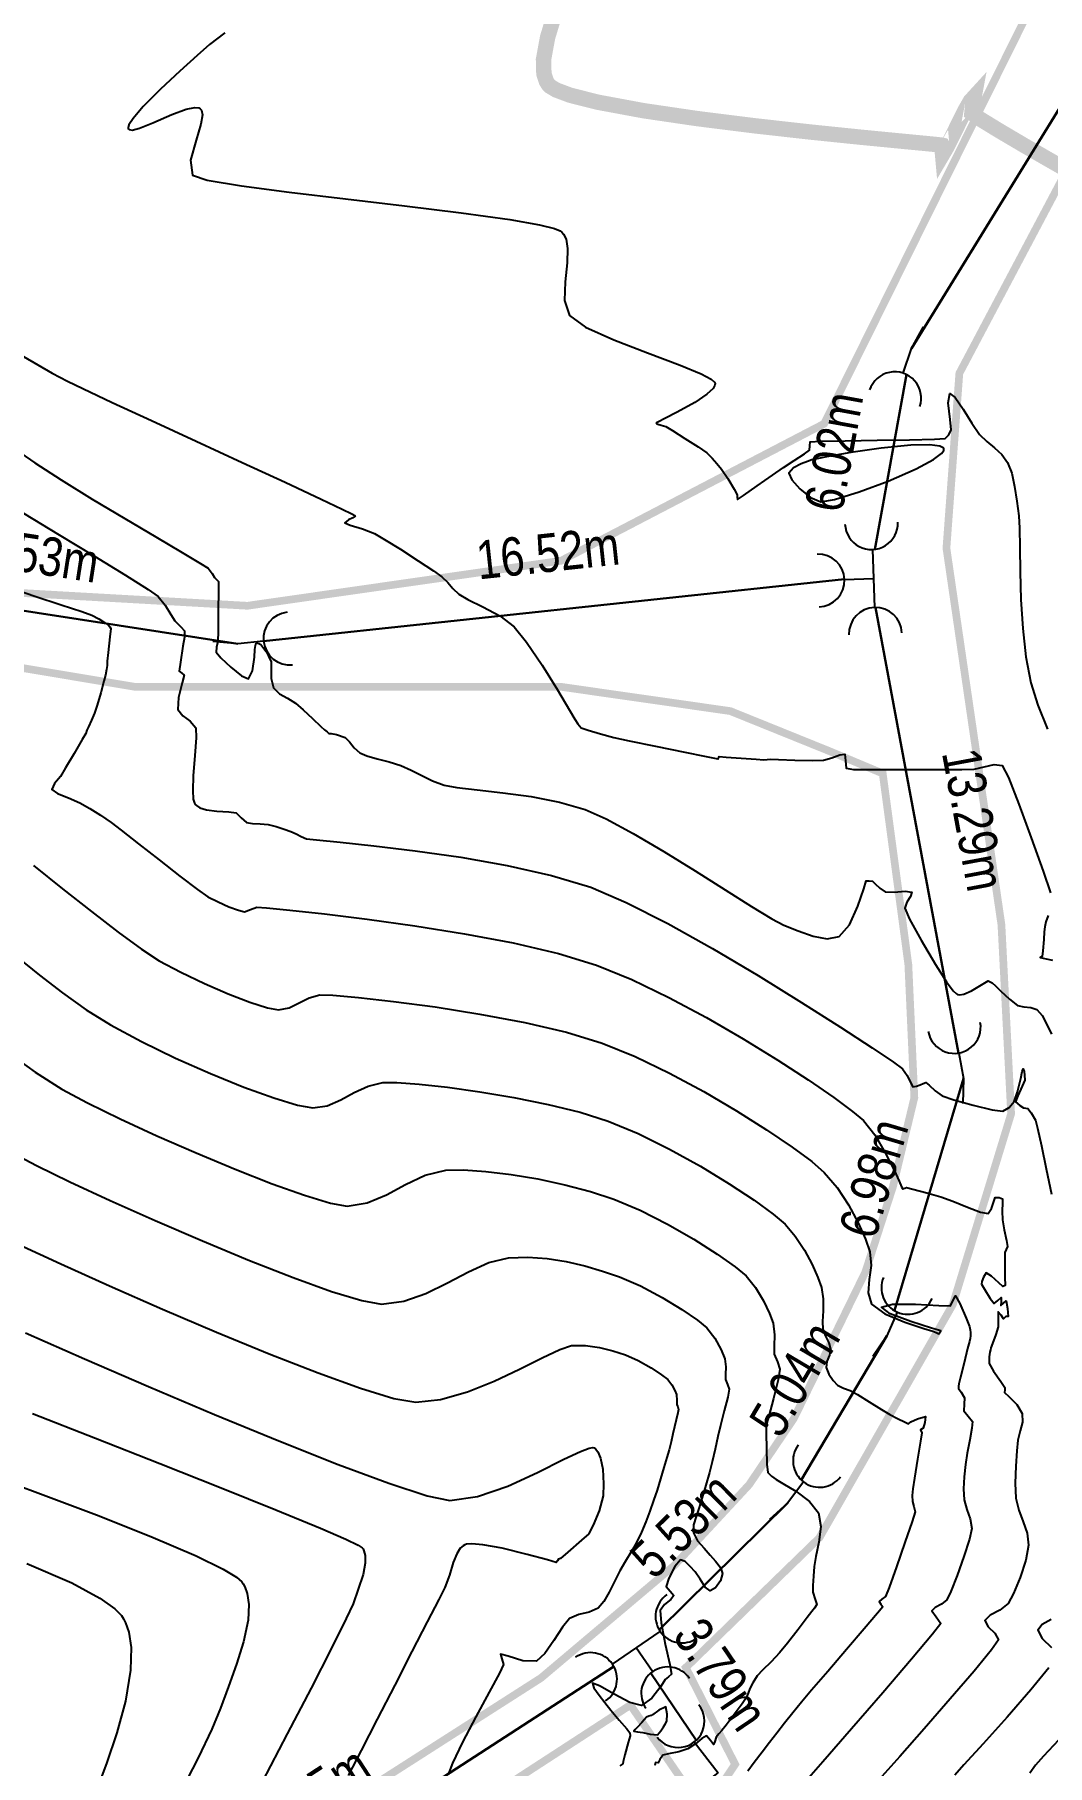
# Model space of a CAD drawing. Extents: x 360931 to 362237, y 7351473 to 7352200.
# Drawn here: x 361567.84 to 361594.16, y 7351881.89 to 7351926.91 of the extents above; entities that cross this region are included whole.
import ezdxf
from ezdxf.enums import TextEntityAlignment as Align

# ---------------------------------------------------------------- set-up
doc = ezdxf.new("R2010")
doc.units = 0
for name, color, linetype in [('A_Curvas Intermediarias', 37, 'Continuous'), ('A_Curvas Mestras', 32, 'Continuous'), ('PONTOS-Pontos - Água_U', 1, 'Continuous'), ('PS_IND_COMPRIMENTO', 7, 'Continuous')]:
    doc.layers.add(name, color=color, linetype=linetype)
doc.layers.add('TUBO_PE_80_NTS194_PN_12_5', color=5, linetype='Continuous', lineweight=30)
doc.styles.add('ROMANS', font='arial.ttf', dxfattribs={"height": 2})
picture_1 = doc.add_image_def('image1.tif', size_in_pixel=(23490, 20550))

# ---------------------------------------------------------------- blocks, each defined once
blk = doc.blocks.new('*U1188')
for p, q in [((-0.135, 0), (0, 0)), ((0, 0), (0.1276, -0.0248))]:
    blk.add_line(p, q)
blk.add_arc((-0.2725, -0.0002), 0.1375, 270.09061, 90.09061)
blk = doc.blocks.new('*U1189', base_point=(361544.508, 7351672.6662))
for p, q in [((361544.3817, 7351672.6065), (361544.6342, 7351672.7702)), ((361544.5898, 7351672.5621), (361544.508, 7351672.6883))]:
    blk.add_line(p, q)
for centre, start, end in [((361544.7496, 7351672.845), 122.96833, 302.96833), ((361544.2664, 7351672.5316), 302.96833, 122.96833), ((361544.6647, 7351672.4468), 32.96834, 212.96834)]:
    blk.add_arc(centre, 0.1375, start, end)
blk = doc.blocks.new('*U1190')
for p, q in [((-0.135, 0), (0, 0)), ((0, 0), (0.1276, -0.0248))]:
    blk.add_line(p, q)
blk.add_arc((-0.2725, -0.0002), 0.1375, 270.09061, 90.09061)
blk = doc.blocks.new('*U1196')
for p, q in [((-0.135, 0), (0, 0)), ((0, 0), (0.1276, -0.0248))]:
    blk.add_line(p, q)
blk.add_arc((-0.2725, -0.0002), 0.1375, 270.09061, 90.09061)
blk = doc.blocks.new('*U1197')
for p, q in [((-0.135, 0), (0, 0)), ((0, 0), (0.1276, -0.0248))]:
    blk.add_line(p, q)
blk.add_arc((-0.2725, -0.0002), 0.1375, 270.09061, 90.09061)
blk = doc.blocks.new('*U1198')
for p, q in [((-0.135, 0), (0, 0)), ((0, 0), (0.1276, -0.0248))]:
    blk.add_line(p, q)
blk.add_arc((-0.2725, -0.0002), 0.1375, 270.09061, 90.09061)
blk = doc.blocks.new('*U1199', base_point=(361544.508, 7351672.6662))
for p, q in [((361544.3817, 7351672.6065), (361544.6342, 7351672.7702)), ((361544.5898, 7351672.5621), (361544.508, 7351672.6883))]:
    blk.add_line(p, q)
for centre, start, end in [((361544.7496, 7351672.845), 122.96833, 302.96833), ((361544.2664, 7351672.5316), 302.96833, 122.96833), ((361544.6647, 7351672.4468), 32.96834, 212.96834)]:
    blk.add_arc(centre, 0.1375, start, end)
blk = doc.blocks.new('*U1217')
for p in [(-0.2024, 0), (0, -0.2024)]:
    blk.add_line(p, (0, 0))
blk.add_arc((-0.3399, 0.0002), 0.1375, 269.90938, 89.90938)

msp = doc.modelspace()

# ---------------------------------------------------------------- linework, layer by layer
at = {"color": 0, "const_width": 0.2}
for points in [[(361577.709, 7351954.589), (361527.581, 7351920.355), (361496.983, 7351899.459), (361503.288, 7351894.48), (361514.5, 7351899.13), (361521.374, 7351903.995), (361524.717, 7351905.75), (361528.154, 7351906.701), (361533.583, 7351907.137), (361539.314, 7351907.848), (361543.569, 7351909.566), (361549.436, 7351911.584), (361552.3, 7351912.648), (361557.787, 7351913.413), (361561.796, 7351913.632), (361564.797, 7351912.732), (361566.625, 7351912.432), (361573.367, 7351912.05), (361581.523, 7351913.222), (361588.362, 7351916.787), (361595.095, 7351930.373), (361600.39, 7351940.217), (361610.113, 7351948.095), (361621.972, 7351954.78)], [(361595.82, 7351849.817), (361590.759, 7351852.374), (361579.815, 7351860.393), (361580.555, 7351862.052), (361580.802, 7351867.724), (361580.835, 7351872.92), (361581.032, 7351875.006), (361583.519, 7351878.09), (361584.994, 7351880.335), (361586.047, 7351881.916), (361584.765, 7351884.431), (361588.234, 7351887.803), (361591.704, 7351893.871), (361593.221, 7351898.836), (361592.969, 7351903.754), (361591.539, 7351913.549), (361591.875, 7351918.097), (361596.46, 7351926.765)], [(361573.731, 7351879.508), (361581, 7351884.161), (361584.466, 7351887.088), (361586.411, 7351889.189), (361587.573, 7351890.91), (361589.431, 7351894.717), (361590.146, 7351896.93), (361590.705, 7351899.254), (361590.549, 7351902.718), (361589.883, 7351907.688), (361588.51, 7351908.264), (361585.921, 7351909.311), (361581.514, 7351909.943), (361574.573, 7351909.943), (361570.439, 7351909.943), (361565.34, 7351910.796), (361561.677, 7351912.172), (361559.281, 7351912.2), (361552.419, 7351911.125), (361547.158, 7351909.501), (361541.15, 7351906.854), (361535.889, 7351906.276), (361527.926, 7351904.976)], [(361583.302, 7351883.489), (361584.664, 7351881.507), (361583.004, 7351880.349), (361579.594, 7351875.729), (361579.536, 7351871.311), (361579.139, 7351866.51), (361578.24, 7351863.838), (361575.799, 7351859.668), (361572.793, 7351854.085), (361571.262, 7351852.051), (361569.164, 7351847.711), (361566.491, 7351841.721), (361563.595, 7351836.128), (361561.743, 7351829.974), (361561.309, 7351825.565), (361560.16, 7351820.935), (361553.761, 7351822.352), (361552.546, 7351820.979), (361550.127, 7351818.983), (361548.49, 7351818.005), (361547.241, 7351817.08), (361544.411, 7351815.531)], [(361583.356, 7351883.478), (361578.284, 7351880.18)]]:
    msp.add_lwpolyline(points, dxfattribs=at)
at = {"layer": 'A_Curvas Intermediarias', "flags": 128}
for points, elevation in [([(361572.785, 7351926.951), (361572.381, 7351926.648), (361572.061, 7351926.368), (361571.607, 7351925.957), (361571.111, 7351925.489), (361570.662, 7351925.034), (361570.398, 7351924.729), (361570.287, 7351924.558), (361570.264, 7351924.481), (361570.271, 7351924.455), (361570.293, 7351924.435), (361570.371, 7351924.425), (361570.561, 7351924.471), (361570.909, 7351924.611), (361571.406, 7351924.829), (361571.776, 7351924.967), (361571.997, 7351925.011), (361572.102, 7351924.999), (361572.139, 7351924.978), (361572.171, 7351924.938), (361572.197, 7351924.821), (361572.16, 7351924.574), (361572.036, 7351924.164), (361571.892, 7351923.64), (361571.938, 7351923.253), (361572.324, 7351923.124), (361573.21, 7351922.975), (361574.454, 7351922.811), (361575.915, 7351922.636), (361577.452, 7351922.456), (361578.924, 7351922.275), (361580.19, 7351922.098), (361580.96, 7351921.961), (361581.348, 7351921.864), (361581.5, 7351921.802), (361581.54, 7351921.772), (361581.585, 7351921.715), (361581.65, 7351921.583), (361581.693, 7351921.344), (361581.681, 7351920.974), (361581.625, 7351920.474), (361581.613, 7351919.995), (361581.742, 7351919.601), (361582.155, 7351919.301), (361582.89, 7351918.969), (361583.77, 7351918.631), (361584.62, 7351918.311), (361585.161, 7351918.086), (361585.425, 7351917.944), (361585.513, 7351917.864), (361585.527, 7351917.83), (361585.522, 7351917.79), (361585.472, 7351917.7), (361585.314, 7351917.551), (361584.996, 7351917.338), (361584.538, 7351917.085), (361584.217, 7351916.923), (361584.054, 7351916.839), (361584, 7351916.808), (361583.993, 7351916.8), (361583.999, 7351916.789), (361584.036, 7351916.771), (361584.127, 7351916.745), (361584.243, 7351916.71), (361584.415, 7351916.607), (361584.742, 7351916.404), (361585.085, 7351916.182), (361585.307, 7351916.025), (361585.449, 7351915.893), (361585.575, 7351915.755), (361585.696, 7351915.603), (361585.855, 7351915.363), (361586.022, 7351915.083), (361586.103, 7351914.939), (361586.103, 7351914.871), (361586.105, 7351914.811), (361586.262, 7351914.917), (361586.617, 7351915.166), (361587.016, 7351915.446), (361587.303, 7351915.646), (361587.579, 7351915.829), (361587.847, 7351916.003), (361587.979, 7351916.102), (361587.986, 7351916.213), (361587.997, 7351916.315), (361588.262, 7351916.328), (361588.905, 7351916.341), (361589.738, 7351916.356), (361590.575, 7351916.371), (361591.227, 7351916.386), (361591.506, 7351916.402), (361591.598, 7351916.5), (361591.659, 7351916.625), (361591.634, 7351916.894), (361591.588, 7351917.326), (361591.631, 7351917.574), (361591.77, 7351917.464), (361591.974, 7351917.161), (361592.2, 7351916.798), (361592.403, 7351916.508), (361592.593, 7351916.32), (361592.793, 7351916.155), (361592.98, 7351915.984), (361593.131, 7351915.778), (361593.237, 7351915.501), (361593.313, 7351915.155), (361593.37, 7351914.773), (361593.422, 7351914.389), (361593.441, 7351914.069), (361593.449, 7351913.568), (361593.456, 7351912.935), (361593.476, 7351912.217), (361593.521, 7351911.463), (361593.603, 7351910.722), (361593.734, 7351910.042), (361593.915, 7351909.464), (361594.168, 7351908.84)], 94), ([(361567.55, 7351918.533), (361567.917, 7351918.314), (361568.291, 7351918.105), (361568.687, 7351917.894), (361569.088, 7351917.699), (361569.853, 7351917.342), (361570.871, 7351916.871), (361572.032, 7351916.334), (361573.229, 7351915.781), (361574.35, 7351915.262), (361575.287, 7351914.824), (361575.83, 7351914.567), (361576.08, 7351914.444), (361576.159, 7351914.401), (361576.169, 7351914.393), (361576.163, 7351914.376), (361576.111, 7351914.339), (361575.992, 7351914.282), (361575.898, 7351914.211), (361576.043, 7351914.143), (361576.356, 7351914.049), (361576.669, 7351913.932), (361576.935, 7351913.778), (361577.35, 7351913.519), (361577.808, 7351913.223), (361578.201, 7351912.96), (361578.425, 7351912.801), (361578.576, 7351912.652), (361578.709, 7351912.496), (361578.862, 7351912.349), (361579.101, 7351912.215), (361579.491, 7351912.024), (361579.927, 7351911.785), (361580.304, 7351911.504), (361580.625, 7351911.107), (361581.027, 7351910.505), (361581.426, 7351909.861), (361581.739, 7351909.339), (361581.88, 7351909.102), (361581.955, 7351908.982), (361582.043, 7351908.879), (361582.223, 7351908.811), (361582.549, 7351908.717), (361582.89, 7351908.627), (361583.289, 7351908.539), (361583.976, 7351908.395), (361584.735, 7351908.239), (361585.249, 7351908.134), (361585.507, 7351908.082), (361585.593, 7351908.066), (361585.604, 7351908.064), (361585.609, 7351908.071), (361585.624, 7351908.104), (361585.635, 7351908.127), (361585.812, 7351908.116), (361586.201, 7351908.088), (361586.595, 7351908.06), (361586.79, 7351908.047), (361586.882, 7351908.054), (361586.974, 7351908.061), (361587.176, 7351908.053), (361587.599, 7351908.036), (361588.052, 7351908.024), (361588.346, 7351908.03), (361588.563, 7351908.092), (361588.769, 7351908.172), (361588.898, 7351908.187), (361588.915, 7351908.014), (361588.933, 7351907.827), (361589.124, 7351907.795), (361589.518, 7351907.788), (361590.001, 7351907.793), (361590.458, 7351907.795), (361590.931, 7351907.792), (361591.464, 7351907.791), (361591.943, 7351907.795), (361592.258, 7351907.804), (361592.523, 7351907.858), (361592.777, 7351907.922), (361592.986, 7351907.895), (361593.149, 7351907.586), (361593.423, 7351906.894), (361593.745, 7351906.015), (361594.052, 7351905.143), (361594.244, 7351904.582)], 93), ([(361567.228, 7351916.19), (361567.838, 7351915.766), (361568.526, 7351915.325), (361569.334, 7351914.827), (361570.18, 7351914.318), (361570.986, 7351913.841), (361571.669, 7351913.438), (361572.15, 7351913.153), (361572.348, 7351913.031), (361572.452, 7351912.89), (361572.516, 7351912.784), (361572.567, 7351912.734), (361572.613, 7351912.682), (361572.614, 7351912.441), (361572.61, 7351911.924), (361572.604, 7351911.394), (361572.598, 7351911.117), (361572.565, 7351910.974), (361572.556, 7351910.841), (361572.679, 7351910.697), (361572.935, 7351910.45), (361573.212, 7351910.225), (361573.397, 7351910.146), (361573.5, 7351910.359), (361573.549, 7351910.711), (361573.565, 7351910.915), (361573.582, 7351911.014), (361573.596, 7351911.09), (361573.662, 7351911.066), (361573.713, 7351911.047), (361573.773, 7351910.972), (361573.853, 7351910.862), (361573.919, 7351910.743), (361573.982, 7351910.592), (361573.986, 7351910.419), (361573.989, 7351910.156), (361574.05, 7351909.917), (361574.204, 7351909.763), (361574.411, 7351909.645), (361574.619, 7351909.513), (361574.816, 7351909.341), (361575.062, 7351909.114), (361575.276, 7351908.912), (361575.374, 7351908.819), (361575.437, 7351908.769), (361575.488, 7351908.728), (361575.543, 7351908.729), (361575.686, 7351908.702), (361575.91, 7351908.624), (361576.021, 7351908.512), (361576.143, 7351908.356), (361576.288, 7351908.222), (361576.471, 7351908.149), (361576.743, 7351908.073), (361577.055, 7351907.99), (361577.355, 7351907.894), (361577.628, 7351907.772), (361577.899, 7351907.633), (361578.18, 7351907.496), (361578.479, 7351907.382), (361578.81, 7351907.322), (361579.342, 7351907.261), (361580.009, 7351907.187), (361580.743, 7351907.086), (361581.477, 7351906.946), (361582.144, 7351906.754), (361582.697, 7351906.505), (361583.399, 7351906.123), (361584.189, 7351905.656), (361585.006, 7351905.152), (361585.788, 7351904.661), (361586.474, 7351904.23), (361587.002, 7351903.908), (361587.313, 7351903.744), (361587.689, 7351903.594), (361588.075, 7351903.457), (361588.439, 7351903.389), (361588.753, 7351903.445), (361589.016, 7351903.747), (361589.236, 7351904.235), (361589.39, 7351904.69), (361589.456, 7351904.896), (361589.535, 7351904.898), (361589.617, 7351904.885), (361589.684, 7351904.821), (361589.808, 7351904.702), (361589.95, 7351904.611), (361590.177, 7351904.603), (361590.466, 7351904.627), (361590.636, 7351904.602), (361590.609, 7351904.492), (361590.51, 7351904.34), (361590.458, 7351904.185), (361590.583, 7351903.902), (361590.88, 7351903.351), (361591.252, 7351902.715), (361591.537, 7351902.271), (361591.711, 7351902.038), (361591.797, 7351901.952), (361591.828, 7351901.935), (361591.876, 7351901.927), (361591.992, 7351901.946), (361592.192, 7351902.034), (361592.449, 7351902.19), (361592.628, 7351902.298), (361592.724, 7351902.242), (361592.816, 7351902.164), (361592.948, 7351902.034), (361593.177, 7351901.815), (361593.384, 7351901.655), (361593.555, 7351901.614), (361593.733, 7351901.602), (361593.89, 7351901.55), (361594.024, 7351901.393), (361594.151, 7351901.158), (361594.27, 7351900.907)], 92), ([(361588.09, 7351915.859), (361588.039, 7351915.843), (361587.93, 7351915.807), (361587.762, 7351915.743), (361587.566, 7351915.642), (361587.446, 7351915.498), (361587.522, 7351915.325), (361587.73, 7351915.088), (361588.003, 7351914.87), (361588.273, 7351914.752), (361588.63, 7351914.812), (361589.267, 7351915.011), (361590.027, 7351915.295), (361590.753, 7351915.611), (361591.203, 7351915.852), (361591.412, 7351916.008), (361591.471, 7351916.093), (361591.472, 7351916.129), (361591.454, 7351916.159), (361591.364, 7351916.204), (361591.112, 7351916.236), (361590.613, 7351916.224), (361589.842, 7351916.147), (361589.057, 7351916.036), (361588.42, 7351915.928), (361588.09, 7351915.859)], 94), ([(361567.546, 7351914.455), (361568.472, 7351913.897), (361569.39, 7351913.339), (361570.196, 7351912.843), (361570.785, 7351912.472), (361571.052, 7351912.289), (361571.232, 7351912.067), (361571.379, 7351911.825), (361571.484, 7351911.658), (361571.634, 7351911.499), (361571.732, 7351911.396), (361571.735, 7351911.316), (361571.73, 7351911.233), (361571.693, 7351910.996), (361571.627, 7351910.58), (361571.596, 7351910.346), (361571.659, 7351910.295), (361571.721, 7351910.243), (361571.669, 7351910.046), (361571.576, 7351909.666), (361571.56, 7351909.35), (361571.691, 7351909.184), (361571.883, 7351909.045), (361572.027, 7351908.877), (361572.038, 7351908.614), (361572.002, 7351908.155), (361571.958, 7351907.628), (361571.945, 7351907.243), (361571.961, 7351907.02), (361571.989, 7351906.918), (361572.01, 7351906.884), (361572.042, 7351906.851), (361572.128, 7351906.798), (361572.3, 7351906.744), (361572.569, 7351906.706), (361572.885, 7351906.686), (361573.072, 7351906.66), (361573.208, 7351906.536), (361573.345, 7351906.417), (361573.498, 7351906.388), (361573.7, 7351906.38), (361573.909, 7351906.358), (361574.116, 7351906.306), (361574.325, 7351906.239), (361574.499, 7351906.176), (361574.636, 7351906.114), (361574.765, 7351906.048), (361574.903, 7351905.992), (361575.163, 7351905.962), (361575.775, 7351905.901), (361576.658, 7351905.808), (361577.731, 7351905.678), (361578.913, 7351905.509), (361580.121, 7351905.296), (361581.275, 7351905.037), (361582.294, 7351904.727), (361583.217, 7351904.334), (361584.295, 7351903.786), (361585.461, 7351903.135), (361586.644, 7351902.434), (361587.775, 7351901.735), (361588.786, 7351901.091), (361589.606, 7351900.553), (361590.166, 7351900.175), (361590.397, 7351900.008), (361590.519, 7351899.83), (361590.613, 7351899.635), (361590.667, 7351899.537), (361590.762, 7351899.556), (361590.855, 7351899.59), (361590.933, 7351899.626), (361591.008, 7351899.652), (361591.09, 7351899.58), (361591.25, 7351899.433), (361591.428, 7351899.306), (361591.728, 7351899.203), (361592.234, 7351899.061), (361592.73, 7351898.941), (361593.003, 7351898.901), (361593.168, 7351898.999), (361593.297, 7351899.159), (361593.384, 7351899.408), (361593.471, 7351899.755), (361593.512, 7351899.933), (361593.538, 7351900.004), (361593.558, 7351899.935), (361593.571, 7351899.84), (361593.578, 7351899.709), (361593.509, 7351899.553), (361593.392, 7351899.307), (361593.338, 7351899.149), (361593.443, 7351899.05), (361593.546, 7351898.99), (361593.602, 7351898.983), (361593.656, 7351898.974), (361593.742, 7351898.865), (361593.856, 7351898.673), (361593.91, 7351898.461), (361594.009, 7351898.006), (361594.135, 7351897.403), (361594.27, 7351896.747)], 91), ([(361567.805, 7351905.297), (361568.562, 7351904.691), (361569.311, 7351904.098), (361570.008, 7351903.56), (361570.611, 7351903.118), (361571.077, 7351902.814), (361571.636, 7351902.516), (361572.252, 7351902.224), (361572.87, 7351901.959), (361573.435, 7351901.743), (361573.889, 7351901.596), (361574.179, 7351901.54), (361574.451, 7351901.593), (361574.711, 7351901.719), (361574.972, 7351901.853), (361575.251, 7351901.93), (361575.589, 7351901.919), (361576.255, 7351901.861), (361577.168, 7351901.758), (361578.246, 7351901.614), (361579.41, 7351901.43), (361580.576, 7351901.211), (361581.665, 7351900.958), (361582.594, 7351900.673), (361583.448, 7351900.324), (361584.34, 7351899.894), (361585.231, 7351899.413), (361586.085, 7351898.912), (361586.863, 7351898.421), (361587.527, 7351897.971), (361588.04, 7351897.592), (361588.363, 7351897.313), (361588.696, 7351896.918), (361588.993, 7351896.464), (361589.243, 7351896), (361589.433, 7351895.577), (361589.55, 7351895.245), (361589.579, 7351894.89), (361589.534, 7351894.524), (361589.509, 7351894.179), (361589.594, 7351893.887), (361589.934, 7351893.636), (361590.462, 7351893.413), (361590.953, 7351893.251), (361591.182, 7351893.183), (361591.273, 7351893.144), (361591.346, 7351893.116), (361591.396, 7351893.187), (361591.149, 7351893.261), (361590.611, 7351893.431), (361590.08, 7351893.636), (361589.853, 7351893.81), (361590.138, 7351893.887), (361590.735, 7351893.881), (361591.338, 7351893.847), (361591.641, 7351893.844), (361591.715, 7351893.99), (361591.774, 7351894.103), (361591.887, 7351893.9), (361592.052, 7351893.52), (361592.141, 7351893.301), (361592.156, 7351893.217), (361592.166, 7351893.145), (361592.165, 7351893.056), (361592.152, 7351892.99), (361592.136, 7351892.915), (361592.091, 7351892.735), (361591.996, 7351892.36), (361591.901, 7351891.986), (361591.858, 7351891.81), (361591.851, 7351891.751), (361591.849, 7351891.692), (361591.924, 7351891.596), (361592.013, 7351891.447), (361591.996, 7351891.286), (361591.988, 7351891.106), (361592.102, 7351890.972), (361592.213, 7351890.835), (361592.202, 7351890.66), (361592.146, 7351890.356), (361592.079, 7351890.011), (361592.033, 7351889.715), (361592.003, 7351889.392), (361591.987, 7351889.082), (361591.999, 7351888.796), (361592.066, 7351888.542), (361592.158, 7351888.301), (361592.198, 7351888.052), (361592.136, 7351887.77), (361591.994, 7351887.321), (361591.817, 7351886.826), (361591.653, 7351886.408), (361591.549, 7351886.189), (361591.41, 7351886.079), (361591.249, 7351885.993), (361591.163, 7351885.904), (361591.273, 7351885.747), (361591.39, 7351885.581), (361591.177, 7351885.299), (361590.631, 7351884.647), (361589.886, 7351883.775), (361589.074, 7351882.836), (361588.329, 7351881.977), (361587.784, 7351881.352)], 89), ([(361594.188, 7351903.991), (361594.121, 7351903.83), (361594.097, 7351903.7), (361594.084, 7351903.567), (361594.067, 7351903.368), (361594.044, 7351903.076), (361594.031, 7351902.925), (361593.979, 7351902.899), (361594.133, 7351902.869), (361594.297, 7351902.833)], 93), ([(361567.378, 7351902.919), (361567.963, 7351902.44), (361568.56, 7351901.978), (361569.174, 7351901.544), (361569.812, 7351901.147), (361570.616, 7351900.714), (361571.501, 7351900.285), (361572.408, 7351899.882), (361573.278, 7351899.529), (361574.051, 7351899.247), (361574.668, 7351899.059), (361575.07, 7351898.988), (361575.441, 7351899.046), (361575.796, 7351899.198), (361576.146, 7351899.387), (361576.505, 7351899.556), (361576.887, 7351899.649), (361577.256, 7351899.649), (361577.835, 7351899.607), (361578.569, 7351899.525), (361579.407, 7351899.408), (361580.296, 7351899.259), (361581.184, 7351899.08), (361582.017, 7351898.874), (361582.744, 7351898.646), (361583.526, 7351898.322), (361584.341, 7351897.918), (361585.145, 7351897.47), (361585.893, 7351897.015), (361586.539, 7351896.589), (361587.038, 7351896.227), (361587.346, 7351895.966), (361587.611, 7351895.651), (361587.849, 7351895.289), (361588.048, 7351894.919), (361588.199, 7351894.581), (361588.293, 7351894.316), (361588.336, 7351894.022), (361588.334, 7351893.711), (361588.32, 7351893.432), (361588.328, 7351893.233), (361588.394, 7351893.052), (361588.48, 7351892.882), (361588.528, 7351892.717), (361588.497, 7351892.554), (361588.433, 7351892.396), (361588.412, 7351892.238), (361588.479, 7351892.064), (361588.593, 7351891.894), (361588.704, 7351891.775), (361588.864, 7351891.701), (361589.039, 7351891.642), (361589.224, 7351891.534), (361589.533, 7351891.343), (361589.852, 7351891.145), (361590.068, 7351891.016), (361590.269, 7351890.911), (361590.466, 7351890.814), (361590.557, 7351890.772), (361590.613, 7351890.819), (361590.791, 7351890.905), (361590.995, 7351890.964), (361590.982, 7351890.802), (361590.936, 7351890.66), (361590.868, 7351890.619), (361590.901, 7351890.538), (361590.866, 7351890.323), (361590.788, 7351889.851), (361590.708, 7351889.358), (361590.666, 7351889.083), (361590.652, 7351888.904), (361590.654, 7351888.753), (361590.694, 7351888.618), (361590.726, 7351888.485), (361590.647, 7351888.229), (361590.462, 7351887.686), (361590.239, 7351887.05), (361590.047, 7351886.516), (361589.957, 7351886.28), (361589.863, 7351886.212), (361589.787, 7351886.154), (361589.836, 7351886.084), (361589.887, 7351886.012), (361589.751, 7351885.845), (361589.405, 7351885.439), (361588.941, 7351884.9), (361588.453, 7351884.332), (361588.032, 7351883.842), (361587.77, 7351883.532), (361587.547, 7351883.257), (361587.332, 7351882.985), (361587.129, 7351882.725), (361586.941, 7351882.482), (361586.745, 7351882.228), (361586.541, 7351881.962), (361586.373, 7351881.737)], 88), ([(361567.202, 7351900.383), (361567.852, 7351899.915), (361568.546, 7351899.48), (361569.214, 7351899.122), (361570.056, 7351898.708), (361571.015, 7351898.265), (361572.033, 7351897.819), (361573.051, 7351897.394), (361574.011, 7351897.018), (361574.855, 7351896.716), (361575.524, 7351896.513), (361575.961, 7351896.436), (361576.484, 7351896.517), (361576.984, 7351896.732), (361577.478, 7351896.998), (361577.985, 7351897.237), (361578.522, 7351897.368), (361578.989, 7351897.378), (361579.568, 7351897.339), (361580.223, 7351897.258), (361580.919, 7351897.14), (361581.619, 7351896.99), (361582.29, 7351896.815), (361582.894, 7351896.619), (361583.578, 7351896.33), (361584.289, 7351895.967), (361584.972, 7351895.571), (361585.576, 7351895.186), (361586.046, 7351894.854), (361586.329, 7351894.619), (361586.574, 7351894.318), (361586.783, 7351893.974), (361586.941, 7351893.644), (361587.036, 7351893.387), (361587.07, 7351893.09), (361587.059, 7351892.792), (361587.062, 7351892.579), (361587.144, 7351892.385), (361587.211, 7351892.194), (361587.161, 7351891.913), (361587.043, 7351891.431), (361586.922, 7351890.974), (361586.866, 7351890.769), (361586.85, 7351890.699), (361586.852, 7351890.521), (361586.858, 7351890.129), (361586.872, 7351889.725), (361586.893, 7351889.509), (361586.99, 7351889.41), (361587.111, 7351889.323), (361587.287, 7351889.22), (361587.621, 7351889.017), (361587.976, 7351888.75), (361588.212, 7351888.453), (361588.27, 7351888.099), (361588.226, 7351887.694), (361588.147, 7351887.32), (361588.099, 7351887.059), (361588.081, 7351886.806), (361588.067, 7351886.563), (361588.07, 7351886.39), (361588.126, 7351886.203), (361588.166, 7351886.068), (361588.111, 7351885.977), (361588.039, 7351885.888), (361587.923, 7351885.734), (361587.682, 7351885.419), (361587.411, 7351885.07), (361587.202, 7351884.813), (361586.982, 7351884.582), (361586.761, 7351884.367), (361586.618, 7351884.214), (361586.506, 7351884.036), (361586.431, 7351883.887), (361586.385, 7351883.763), (361586.336, 7351883.641), (361586.226, 7351883.486), (361586.017, 7351883.207), (361585.809, 7351882.931), (361585.7, 7351882.79), (361585.62, 7351882.704), (361585.55, 7351882.621), (361585.519, 7351882.511), (361585.488, 7351882.427), (361585.41, 7351882.535), (361585.298, 7351882.653), (361585.185, 7351882.589), (361585.012, 7351882.444), (361584.82, 7351882.317), (361584.579, 7351882.242), (361584.317, 7351882.188), (361584.17, 7351882.15), (361584.091, 7351882.04), (361584.043, 7351881.954), (361583.977, 7351881.964), (361583.956, 7351881.887)], 87), ([(361567.281, 7351897.813), (361567.889, 7351897.49), (361568.751, 7351897.069), (361569.802, 7351896.581), (361570.974, 7351896.057), (361572.202, 7351895.527), (361573.419, 7351895.024), (361574.559, 7351894.576), (361575.555, 7351894.217), (361576.342, 7351893.975), (361576.851, 7351893.883), (361577.431, 7351893.958), (361578.004, 7351894.165), (361578.566, 7351894.442), (361579.114, 7351894.729), (361579.646, 7351894.964), (361580.158, 7351895.086), (361580.659, 7351895.103), (361581.16, 7351895.068), (361581.653, 7351894.991), (361582.135, 7351894.88), (361582.601, 7351894.744), (361583.044, 7351894.592), (361583.589, 7351894.357), (361584.15, 7351894.058), (361584.664, 7351893.745), (361585.072, 7351893.467), (361585.312, 7351893.272), (361585.522, 7351892.999), (361585.686, 7351892.697), (361585.778, 7351892.458), (361585.802, 7351892.258), (361585.795, 7351892.058), (361585.796, 7351891.925), (361585.849, 7351891.797), (361585.894, 7351891.67), (361585.855, 7351891.467), (361585.762, 7351891.105), (361585.667, 7351890.73), (361585.601, 7351890.443), (361585.527, 7351890.113), (361585.451, 7351889.785), (361585.381, 7351889.503), (361585.286, 7351889.173), (361585.187, 7351888.858), (361585.109, 7351888.592), (361585.033, 7351888.365), (361584.965, 7351888.147), (361584.96, 7351887.934), (361585.067, 7351887.727), (361585.239, 7351887.535), (361585.395, 7351887.358), (361585.534, 7351887.196), (361585.665, 7351887.038), (361585.722, 7351886.878), (361585.663, 7351886.689), (361585.532, 7351886.508), (361585.395, 7351886.426), (361585.27, 7351886.524), (361585.139, 7351886.734), (361585.011, 7351886.918), (361584.88, 7351887.06), (361584.744, 7351887.189), (361584.622, 7351887.233), (361584.475, 7351887.062), (361584.321, 7351886.753), (361584.254, 7351886.54), (361584.358, 7351886.418), (361584.455, 7351886.302), (361584.371, 7351886.202), (361584.21, 7351886.068), (361584.096, 7351885.913), (361584.125, 7351885.593), (361584.231, 7351885.042), (361584.345, 7351884.514), (361584.391, 7351884.262), (361584.318, 7351884.19), (361584.23, 7351884.122), (361584.112, 7351883.942), (361583.88, 7351883.634), (361583.614, 7351883.442), (361583.313, 7351883.52), (361582.898, 7351883.736), (361582.522, 7351883.952), (361582.337, 7351884.025), (361582.37, 7351883.906), (361582.51, 7351883.714), (361582.661, 7351883.521), (361582.816, 7351883.327), (361583.033, 7351883.066), (361583.228, 7351882.836), (361583.313, 7351882.735), (361583.314, 7351882.654), (361583.266, 7351882.479), (361583.179, 7351882.16), (361583.132, 7351881.987), (361583.124, 7351881.924), (361583.048, 7351881.873)], 86), ([(361567.599, 7351893.139), (361569.129, 7351892.462), (361570.797, 7351891.74), (361572.513, 7351891.015), (361574.185, 7351890.326), (361575.725, 7351889.717), (361577.04, 7351889.228), (361578.039, 7351888.902), (361578.633, 7351888.779), (361579.352, 7351888.88), (361580.136, 7351889.153), (361580.909, 7351889.505), (361581.592, 7351889.848), (361582.023, 7351890.054), (361582.252, 7351890.139), (361582.351, 7351890.152), (361582.383, 7351890.143), (361582.419, 7351890.117), (361582.481, 7351890.04), (361582.549, 7351889.874), (361582.603, 7351889.591), (361582.625, 7351889.212), (361582.613, 7351888.895), (361582.512, 7351888.507), (361582.355, 7351888.136), (361582.273, 7351887.969), (361582.24, 7351887.912), (361582.049, 7351887.743), (361581.697, 7351887.434), (361581.506, 7351887.266), (361581.454, 7351887.247), (361581.426, 7351887.208), (361581.393, 7351887.168), (361581.172, 7351887.23), (361580.642, 7351887.374), (361579.986, 7351887.533), (361579.491, 7351887.626), (361579.2, 7351887.653), (361579.066, 7351887.643), (361579.021, 7351887.628), (361578.977, 7351887.602), (361578.9, 7351887.533), (361578.809, 7351887.393), (361578.717, 7351887.16), (361578.618, 7351886.833), (361578.499, 7351886.516), (361578.341, 7351886.203), (361578.042, 7351885.617), (361577.646, 7351884.845), (361577.198, 7351883.972), (361576.743, 7351883.086), (361576.325, 7351882.273), (361575.989, 7351881.62)], 84), ([(361567.782, 7351891.039), (361569.421, 7351890.395), (361571.089, 7351889.741), (361572.685, 7351889.11), (361574.11, 7351888.538), (361575.266, 7351888.06), (361575.93, 7351887.767), (361576.243, 7351887.612), (361576.351, 7351887.543), (361576.373, 7351887.52), (361576.398, 7351887.466), (361576.429, 7351887.347), (361576.433, 7351887.148), (361576.377, 7351886.856), (361576.25, 7351886.47), (361576.113, 7351886.093), (361575.936, 7351885.705), (361575.552, 7351884.936), (361575.022, 7351883.899), (361574.403, 7351882.704), (361573.755, 7351881.463)], 83), ([(361566.376, 7351889.552), (361567.92, 7351888.98), (361569.449, 7351888.4), (361570.856, 7351887.843), (361572.032, 7351887.339), (361572.735, 7351886.994), (361573.086, 7351886.78), (361573.223, 7351886.662), (361573.26, 7351886.612), (361573.3, 7351886.53), (361573.36, 7351886.357), (361573.402, 7351886.073), (361573.384, 7351885.66), (361573.269, 7351885.103), (361573.087, 7351884.521), (361572.874, 7351883.936), (361572.67, 7351883.371), (361572.445, 7351882.829), (361572.085, 7351882.079), (361571.638, 7351881.204)], 82), ([(361567.631, 7351887.137), (361568.801, 7351886.631), (361569.532, 7351886.24), (361569.921, 7351885.963), (361570.092, 7351885.787), (361570.147, 7351885.703), (361570.201, 7351885.593), (361570.283, 7351885.354), (361570.345, 7351884.954), (361570.332, 7351884.36), (361570.196, 7351883.556), (361569.97, 7351882.733), (361569.702, 7351881.94), (361569.439, 7351881.229)], 81), ([(361594.261, 7351885.68), (361594.03, 7351885.548), (361593.916, 7351885.404), (361594.028, 7351885.185), (361594.269, 7351884.955)], 91), ([(361594.204, 7351884.42), (361593.732, 7351883.848), (361593.115, 7351883.144), (361592.49, 7351882.447), (361591.993, 7351881.897), (361591.761, 7351881.633)], 91), ([(361583.902, 7351883.204), (361583.892, 7351883.2), (361583.86, 7351883.188), (361583.801, 7351883.168), (361583.742, 7351883.143), (361583.617, 7351883.005), (361583.502, 7351882.871), (361583.45, 7351882.824), (361583.409, 7351882.78), (361583.506, 7351882.761), (361583.646, 7351882.741), (361583.841, 7351882.699), (361584.03, 7351882.681), (361584.119, 7351882.782), (361584.181, 7351882.887), (361584.229, 7351882.961), (361584.27, 7351883.037), (361584.282, 7351883.221), (361584.242, 7351883.407), (361584.06, 7351883.323), (361583.902, 7351883.204)], 86), ([(361594.452, 7351882.545), (361594.06, 7351882.126), (361593.855, 7351881.895), (361593.709, 7351881.688)], 92)]:
    msp.add_lwpolyline(points, dxfattribs=dict(at, elevation=elevation))
at = {"layer": 'A_Curvas Mestras', "color": 11, "true_color": 0xf27172, "const_width": 0.4, "elevation": 95, "flags": 128}
msp.add_lwpolyline([(361581.408, 7351927.622), (361581.171, 7351926.834), (361581.065, 7351926.257), (361581.075, 7351925.891), (361581.139, 7351925.692), (361581.192, 7351925.608), (361581.238, 7351925.561), (361581.392, 7351925.468), (361581.763, 7351925.329), (361582.482, 7351925.148), (361583.66, 7351924.929), (361585.044, 7351924.725), (361586.523, 7351924.539), (361587.985, 7351924.375), (361589.318, 7351924.238), (361590.411, 7351924.132), (361591.038, 7351924.072), (361591.326, 7351924.043), (361591.418, 7351924.032), (361591.431, 7351924.029), (361591.438, 7351924.014), (361591.441, 7351923.964), (361591.432, 7351923.868), (361591.439, 7351923.791), (361591.537, 7351923.958), (361591.729, 7351924.34), (361591.928, 7351924.745), (361592.047, 7351924.978), (361592.162, 7351925.179), (361592.257, 7351925.283), (361592.225, 7351925.111), (361592.201, 7351924.867), (361592.418, 7351924.71), (361592.918, 7351924.404), (361593.557, 7351924.027), (361594.193, 7351923.66), (361594.681, 7351923.381)], dxfattribs=at)
at = {"layer": 'A_Curvas Mestras', "flags": 128}
for points, elevation in [([(361567.138, 7351912.54), (361567.845, 7351912.3), (361568.529, 7351912.076), (361569.064, 7351911.902), (361569.324, 7351911.81), (361569.506, 7351911.71), (361569.677, 7351911.602), (361569.757, 7351911.548), (361569.788, 7351911.506), (361569.815, 7351911.462), (361569.794, 7351911.239), (361569.75, 7351910.832), (361569.726, 7351910.607), (361569.723, 7351910.552), (361569.72, 7351910.498), (361569.705, 7351910.393), (361569.68, 7351910.249), (361569.638, 7351910.089), (361569.554, 7351909.787), (361569.462, 7351909.468), (361569.395, 7351909.254), (361569.317, 7351909.071), (361569.233, 7351908.897), (361569.193, 7351908.815), (361569.164, 7351908.731), (361569.07, 7351908.569), (361568.863, 7351908.212), (361568.642, 7351907.832), (361568.508, 7351907.606), (361568.357, 7351907.425), (361568.283, 7351907.267), (361568.428, 7351907.17), (361568.719, 7351907.057), (361569.014, 7351906.928), (361569.274, 7351906.776), (361569.547, 7351906.601), (361569.827, 7351906.41), (361570.089, 7351906.211), (361570.534, 7351905.862), (361571.073, 7351905.439), (361571.614, 7351905.017), (361572.067, 7351904.673), (361572.342, 7351904.481), (361572.606, 7351904.345), (361572.889, 7351904.22), (361573.136, 7351904.129), (361573.289, 7351904.092), (361573.451, 7351904.147), (361573.616, 7351904.211), (361573.863, 7351904.194), (361574.474, 7351904.135), (361575.371, 7351904.037), (361576.478, 7351903.901), (361577.717, 7351903.728), (361579.01, 7351903.52), (361580.28, 7351903.279), (361581.451, 7351903.005), (361582.444, 7351902.7), (361583.36, 7351902.326), (361584.326, 7351901.862), (361585.305, 7351901.338), (361586.259, 7351900.785), (361587.153, 7351900.234), (361587.948, 7351899.716), (361588.609, 7351899.261), (361589.099, 7351898.898), (361589.38, 7351898.66), (361589.675, 7351898.285), (361589.949, 7351897.822), (361590.178, 7351897.37), (361590.311, 7351897.081), (361590.373, 7351896.94), (361590.394, 7351896.894), (361590.398, 7351896.888), (361590.402, 7351896.888), (361590.421, 7351896.892), (361590.462, 7351896.905), (361590.5, 7351896.916), (361590.668, 7351896.877), (361591.027, 7351896.784), (361591.396, 7351896.679), (361591.704, 7351896.563), (361592.084, 7351896.407), (361592.426, 7351896.277), (361592.62, 7351896.243), (361592.712, 7351896.368), (361592.773, 7351896.555), (361592.81, 7351896.659), (361592.907, 7351896.656), (361592.997, 7351896.626), (361593.001, 7351896.517), (361592.991, 7351896.3), (361592.994, 7351896.077), (361593.039, 7351895.82), (361593.101, 7351895.538), (361593.131, 7351895.388), (361593.094, 7351895.306), (361593.055, 7351895.224), (361593.054, 7351894.989), (361593.059, 7351894.585), (361593.062, 7351894.37), (361593.007, 7351894.343), (361592.904, 7351894.438), (361592.707, 7351894.613), (361592.576, 7351894.702), (361592.502, 7351894.586), (361592.459, 7351894.473), (361592.451, 7351894.4), (361592.527, 7351894.27), (361592.675, 7351894.033), (361592.778, 7351893.902), (361592.879, 7351893.983), (361592.964, 7351894.061), (361592.96, 7351893.956), (361592.953, 7351893.853), (361593.021, 7351893.912), (361593.091, 7351893.973), (361593.126, 7351893.767), (361593.146, 7351893.564), (361593.08, 7351893.563), (361593.026, 7351893.499), (361592.965, 7351893.595), (361592.888, 7351893.685), (361592.883, 7351893.537), (361592.881, 7351893.293), (361592.824, 7351893.094), (361592.741, 7351892.864), (361592.697, 7351892.746), (361592.683, 7351892.692), (361592.67, 7351892.637), (361592.649, 7351892.515), (361592.648, 7351892.337), (361592.764, 7351892.142), (361592.957, 7351891.868), (361593.061, 7351891.72), (361593.056, 7351891.653), (361593.052, 7351891.587), (361593.16, 7351891.485), (361593.366, 7351891.272), (361593.51, 7351891.036), (361593.513, 7351890.816), (361593.452, 7351890.587), (361593.399, 7351890.347), (361593.373, 7351890.07), (361593.344, 7351889.667), (361593.328, 7351889.227), (361593.344, 7351888.84), (361593.418, 7351888.523), (361593.532, 7351888.225), (361593.634, 7351887.928), (361593.671, 7351887.618), (361593.603, 7351887.229), (361593.457, 7351886.774), (361593.285, 7351886.361), (361593.141, 7351886.098), (361592.924, 7351885.927), (361592.673, 7351885.792), (361592.54, 7351885.654), (361592.622, 7351885.493), (361592.799, 7351885.323), (361592.893, 7351885.15), (361592.714, 7351884.891), (361592.259, 7351884.339), (361591.637, 7351883.614), (361590.957, 7351882.835), (361590.328, 7351882.122), (361589.862, 7351881.594)], 90), ([(361567.424, 7351895.44), (361568.52, 7351894.929), (361569.787, 7351894.357), (361571.157, 7351893.755), (361572.562, 7351893.156), (361573.934, 7351892.591), (361575.207, 7351892.094), (361576.31, 7351891.697), (361577.178, 7351891.432), (361577.742, 7351891.331), (361578.391, 7351891.401), (361579.085, 7351891.603), (361579.783, 7351891.885), (361580.444, 7351892.197), (361581.027, 7351892.489), (361581.491, 7351892.708), (361581.793, 7351892.805), (361582.158, 7351892.808), (361582.519, 7351892.759), (361582.867, 7351892.673), (361583.194, 7351892.565), (361583.527, 7351892.417), (361583.86, 7351892.229), (361584.135, 7351892.05), (361584.295, 7351891.924), (361584.398, 7351891.788), (361584.478, 7351891.637), (361584.521, 7351891.53), (361584.531, 7351891.382), (361584.529, 7351891.271), (361584.554, 7351891.209), (361584.577, 7351891.147), (361584.558, 7351891.057), (361584.513, 7351890.877), (361584.467, 7351890.691), (361584.426, 7351890.511), (361584.381, 7351890.307), (361584.328, 7351890.095), (361584.273, 7351889.895), (361584.197, 7351889.632), (361584.108, 7351889.339), (361584.016, 7351889.05), (361583.925, 7351888.775), (361583.831, 7351888.5), (361583.728, 7351888.225), (361583.611, 7351887.949), (361583.48, 7351887.685), (361583.342, 7351887.438), (361583.199, 7351887.197), (361583.052, 7351886.946), (361582.908, 7351886.672), (361582.769, 7351886.395), (361582.63, 7351886.152), (361582.483, 7351885.978), (361582.25, 7351885.868), (361581.987, 7351885.811), (361581.744, 7351885.708), (361581.557, 7351885.482), (361581.335, 7351885.132), (361581.103, 7351884.793), (361580.886, 7351884.599), (361580.53, 7351884.608), (361580.146, 7351884.726), (361579.95, 7351884.781), (361579.98, 7351884.661), (361580.027, 7351884.507), (361579.918, 7351884.286), (361579.651, 7351883.79), (361579.305, 7351883.148), (361578.96, 7351882.491), (361578.695, 7351881.948), (361578.59, 7351881.648)], 85)]:
    msp.add_lwpolyline(points, dxfattribs=dict(at, elevation=elevation))
at = {"layer": 'TUBO_PE_80_NTS194_PN_12_5', "linetype": 'Continuous'}
for points in [[(361604.825, 7351941.819), (361590.627, 7351918.74)], [(361590.504, 7351918.062), (361589.674, 7351913.515)], [(361573.117, 7351911.06), (361561.724, 7351912.824)], [(361588.888, 7351912.746), (361573.788, 7351911.131)], [(361589.697, 7351912.007), (361591.856, 7351900.415)], [(361591.979, 7351899.752), (361590.189, 7351893.715)], [(361589.994, 7351893.057), (361587.767, 7351889.308)], [(361587.419, 7351888.72), (361584.07, 7351885.417)], [(361582.896, 7351884.457), (361568.409, 7351875.056)], [(361583.852, 7351884.287), (361585.035, 7351882.54)]]:
    msp.add_lwpolyline(points, dxfattribs=at)

# ---------------------------------------------------------------- block references
at = {"layer": 'PONTOS-Pontos - Água_U'}
for name, p, xscale, yscale, zscale, rotation in [('*U1188', (361590.627, 7351918.74), 5, 5, 5, 71.49135402757314), ('*U1189', (361589.546, 7351912.816), 5.000000000000001, 5.000000000000001, 5.000000000000001, 239.0903709332146), ('*U1190', (361573.117, 7351911.06), 5.000000000000005, 5.000000000000005, 5.000000000000005, 185.7399134358852), ('*U1196', (361591.979, 7351899.752), 5, 5, 5, 279.9422184649791), ('*U1197', (361589.994, 7351893.057), 5, 5, 5, 246.5276671766836), ('*U1198', (361587.419, 7351888.72), 5, 5, 5, 232.9684120349152), ('*U1199', (361583.48, 7351884.836), 5, 5, 5, 1.512244548065958), ('*U1217', (361585.606, 7351881.697), 5, 5, 5, 307.8913093184475)]:
    msp.add_blockref(name, p, dxfattribs=dict(at, xscale=xscale, yscale=yscale, zscale=zscale, rotation=rotation))

# ---------------------------------------------------------------- texts
at = {"layer": 'PS_IND_COMPRIMENTO', "style": 'ROMANS', "width": 0.8}
for s, rotation, p in [('6.02m', 79.6573, (361588.613, 7351916.058)), ('11.53m', 351.1964, (361567.65, 7351913.424)), ('16.52m', 6.1014, (361581.179, 7351913.43)), ('13.29m', 280.5507, (361592.251, 7351906.486)), ('6.98m', 73.4789, (361589.646, 7351897.16)), ('5.04m', 59.2996, (361587.591, 7351891.948)), ('5.53m', 44.6021, (361584.691, 7351888.137)), ('3.79m', 304.1088, (361585.685, 7351884.255)), ('18.65m', 32.981, (361574.836, 7351881.014))]:
    msp.add_text(s, height=1, rotation=rotation, dxfattribs=at).set_placement(p, align=Align.MIDDLE_CENTER)

# ---------------------------------------------------------------- pictures from other files: only their frames are drawn
at = {"lineweight": 30}
image = msp.add_image(picture_1, insert=(361177.259, 7351517.423, -3.228), size_in_units=(579.285, 506.782), dxfattribs=dict(at, fade=58))
image.dxf.flags = 15

doc.saveas('drawing.dxf')
